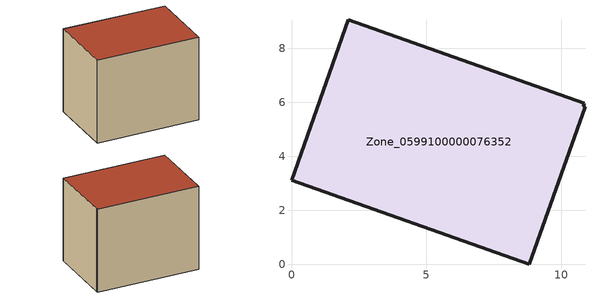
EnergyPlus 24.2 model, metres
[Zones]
Zone_0599100000076352
 floor ground (C_G): 10.86,5.96 10.82,5.86 10.88,5.84 8.81,0 0,3.11 2.11,9.06 z0.53
 wall outside (C_F): 10.86,5.96 2.11,9.06 0,3.11 8.81,0 10.88,5.84 10.82,5.86 10.86,5.96 z0.53:8.2
 roof outside (C_R): 10.82,5.86 10.86,5.96 2.11,9.06 0,3.11 8.81,0 10.88,5.84 z8.2
[BUILDING]
Pand.0599100000076352: North Axis=0; Terrain=City; Loads Convergence Tolerance Value=0.04; Temperature Convergence Tolerance Value=0.4; Solar Distribution=FullExterior; Maximum Number of Warmup Days=25; Minimum Number of Warmup Days=1
[Site:Location]
Rotterdam.The.Hague.AP_ZH_NLD Design_Conditions: Latitude=51.96; Longitude=4.45; Time Zone=1; Elevation=-4.5
[SITE:GROUNDTEMPERATURE:BUILDINGSURFACE]
18, 18, 18, 18, 18, 18, 18, 18, 18, 18, 18, 18
[MATERIAL] Thermal Absorptance=0.9; Solar Absorptance=0.7; Visible Absorptance=0.7
Name | Roughness | Thickness | Conductivity | Density | Specific Heat
G.TC.1965-1974 | MediumSmooth | 0.15 | 0.882353 | 540 | 1210
F.TC.1965-1974 | Rough | 0.3 | 0.697674 | 1920 | 840
R.TC.1965-1974 | MediumRough | 0.2 | 0.232558 | 1500 | 1000
[CONSTRUCTION]
C_G: G.TC.1965-1974
C_F: F.TC.1965-1974
C_R: R.TC.1965-1974
[ZONE]
Zone_0599100000076352: Type=1; Multiplier=1; Ceiling Height=Autocalculate; Volume=Autocalculate; Floor Area=autocalculate; Part of Total Floor Area=Yes
[ZONEINFILTRATION:DESIGNFLOWRATE]
Infil_Zone_0599100000076352: Zone or ZoneList or Space or SpaceList=Zone_0599100000076352; Schedule=AlwaysOn; Design Flow Rate Calculation Method=Flow/Area; Flow Rate per Floor Area=0.003; Constant Term Coefficient=1; Temperature Term Coefficient=0; Velocity Term Coefficient=0; Velocity Squared Term Coefficient=0
[HVACTEMPLATE:ZONE:IDEALLOADSAIRSYSTEM]
Zone_0599100000076352: Maximum Heating Supply Air Temperature=50; Minimum Cooling Supply Air Temperature=13; Maximum Heating Supply Air Humidity Ratio=0.0156; Minimum Cooling Supply Air Humidity Ratio=0.0077; Heating Limit=NoLimit; Cooling Limit=NoLimit; Dehumidification Control Type=ConstantSensibleHeatRatio; Cooling Sensible Heat Ratio=0.7; Dehumidification Setpoint=60; Humidification Control Type=None; Humidification Setpoint=30; Outdoor Air Method=None; Outdoor Air Flow Rate per Person=0.00944; Outdoor Air Flow Rate per Zone Floor Area=0; Outdoor Air Flow Rate per Zone=0; Demand Controlled Ventilation Type=None; Outdoor Air Economizer Type=NoEconomizer; Heat Recovery Type=None; Sensible Heat Recovery Effectiveness=0.7; Latent Heat Recovery Effectiveness=0.65
[ZONECONTROL:THERMOSTAT]
ThermostatControl_Zone_0599100000076352: Zone or ZoneList=Zone_0599100000076352; Control Type Schedule=DualSetpointControlType; Control 1=Thermostat_Zone_0599100000076352; Temperature Difference Between Cutout And Setpoint=0
[THERMOSTATSETPOINT:DUALSETPOINT]
Thermostat_Zone_0599100000076352: Heating Setpoint Temperature Schedule=HeatingSetpoint_Zone_0599100000076352; Cooling Setpoint Temperature Schedule=CoolingSetpoint_Zone_0599100000076352
[SCHEDULE:COMPACT]
HeatingSetpoint_Zone_0599100000076352: Through: 12/31, For: AllDays, Until: 24:00, 21
CoolingSetpoint_Zone_0599100000076352: Through: 12/31, For: AllDays, Until: 24:00, 24
DualSetpointControlType: Through: 12/31, For: AllDays, Until: 24:00, 4
AlwaysOn: Through: 12/31, For: AllDays, Until: 24:00, 1
